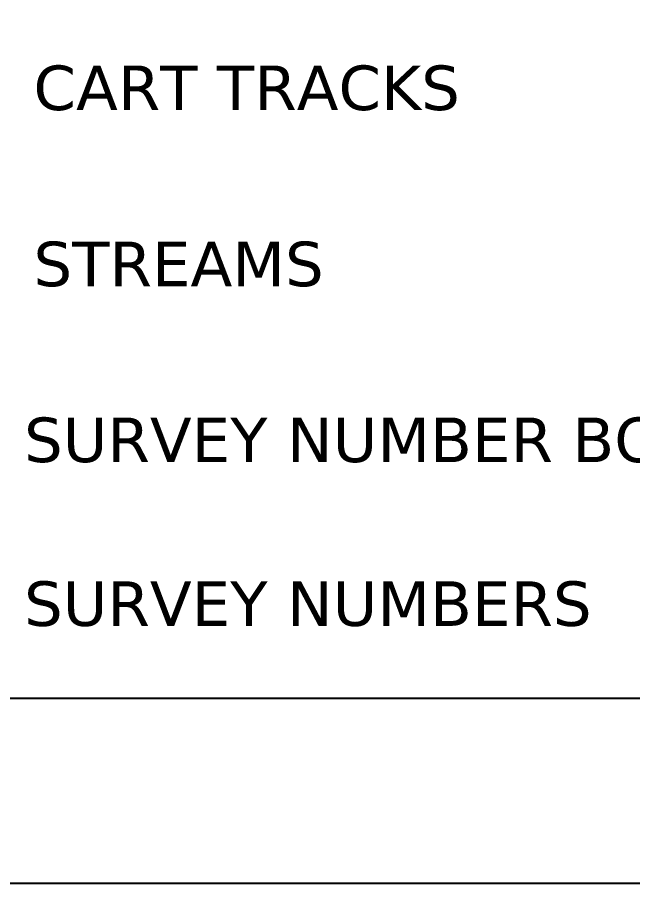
# Model space of a CAD drawing. Header units: inches. Extents: x 1032 to 3029, y -531 to 880.
# Drawn here: x 2757.1 to 2890.3, y -531.1 to -343.5 of the extents above; entities that cross this region are included whole.
import ezdxf

# ---------------------------------------------------------------- set-up
doc = ezdxf.new("R2010")
doc.units = ezdxf.units.IN
doc.header["$LTSCALE"] = 15
doc.header["$MEASUREMENT"] = 0
doc.layers.add('chainage', color=7, linetype='Continuous')
doc.layers.add('V', color=6, linetype='Continuous')
doc.styles.get("Standard").update_dxf_attribs({"font": 'verdana.ttf'})

msp = doc.modelspace()

# ---------------------------------------------------------------- linework, layer by layer
at = {"layer": 'V', "color": 0}
for points in [[(1032.01, 879.63), (3029.36, 879.63), (3029.36, -531.09), (1032.01, -531.09)], [(2665.71, -183.46), (2992.7, -183.46), (2992.7, -491.02), (2665.71, -491.02)]]:
    msp.add_lwpolyline(points, close=True, dxfattribs=at)

# ---------------------------------------------------------------- texts
at = {"layer": 'chainage', "color": 0}
for s, height, p in [('CART TRACKS', 9.6405, (2760.54, -363.57)), ('STREAMS', 9.641, (2760.54, -401.71)), ('SURVEY NUMBER BOUNDRY', 9.6405, (2758.5, -439.8)), ('SURVEY NUMBERS', 9.6405, (2758.5, -475.27))]:
    msp.add_text(s, height=height, dxfattribs=at).set_placement(p)

doc.saveas('drawing.dxf')
